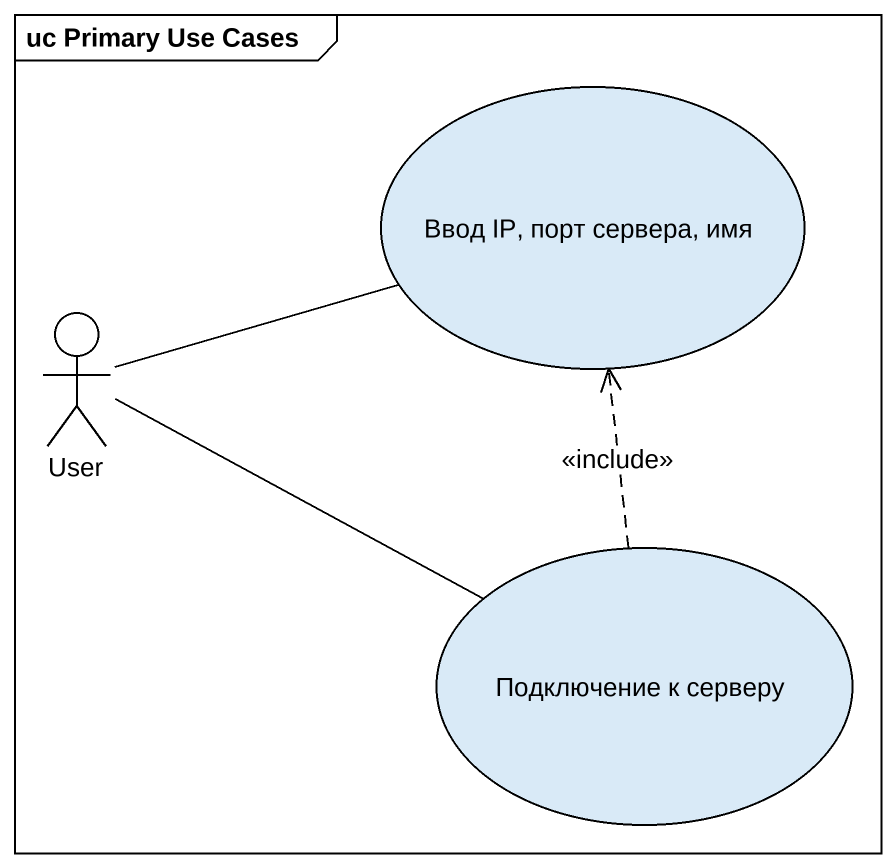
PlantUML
@startuml
mainframe uc Primary Use Cases
usecase "Ввод IP, порт сервера, имя" as Ввод_IP_порт_сервера_имя
actor User
usecase "Подключение к серверу" as Подключение_к_серверу
User -right- Ввод_IP_порт_сервера_имя
User -right- Подключение_к_серверу
Подключение_к_серверу .up.> Ввод_IP_порт_сервера_имя : <<include>>
@enduml
